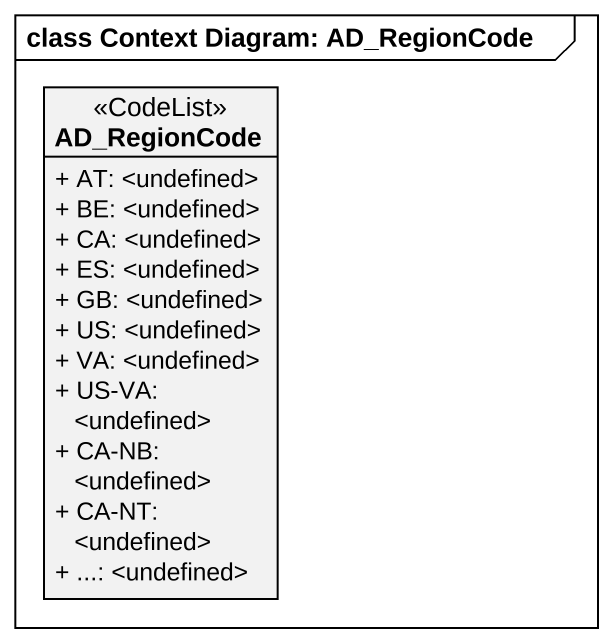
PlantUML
@startuml
mainframe class Context Diagram: AD_RegionCode
hide circle
hide empty members
skinparam classAttributeIconSize 0
class AD_RegionCode <<CodeList>> {
  + AT: <undefined>
  + BE: <undefined>
  + CA: <undefined>
  + ES: <undefined>
  + GB: <undefined>
  + US: <undefined>
  + VA: <undefined>
  + US-VA: <undefined>
  + CA-NB: <undefined>
  + CA-NT: <undefined>
  + ...: <undefined>
}
@enduml
